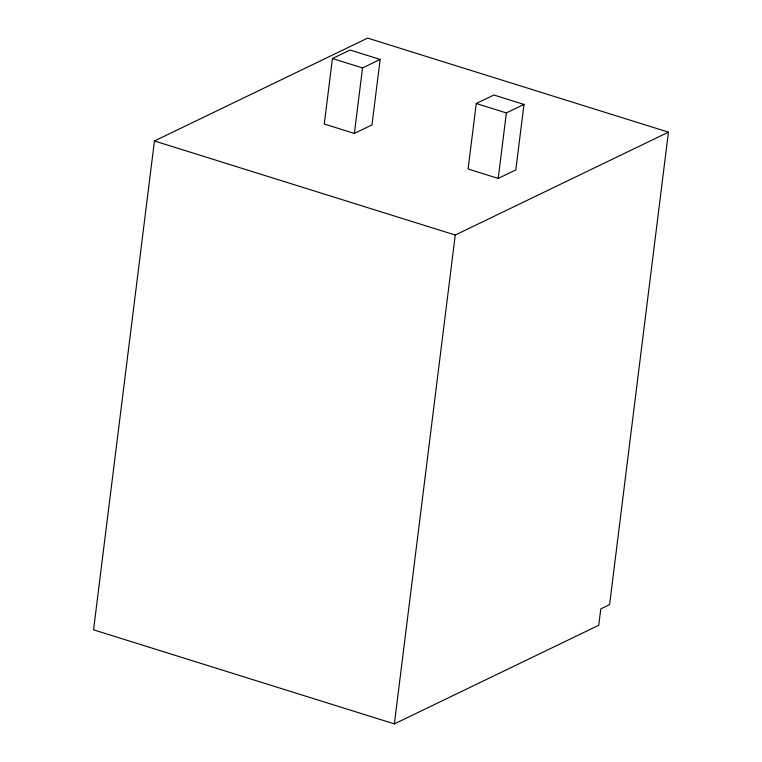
<?xml version="1.0" encoding="UTF-8"?>
<svg xmlns="http://www.w3.org/2000/svg" width="762" height="762" viewBox="0 0 762 762"><rect width="100%" height="100%" fill="white"/><g stroke="black" fill="none" stroke-linecap="round" stroke-linejoin="round"><path stroke-width="1.14" d="M154.448 140.98L93.555 629.831L394.373 723.9L598.741 625.278L600.789 608.905L609.59 604.647L668.445 132.169L367.627 38.1L154.448 140.98L455.266 235.039L668.445 132.169M332.423 58.531L324.26 124.025L354.368 133.436L371.98 124.93L380.143 59.436L350.044 50.025L332.423 58.531L362.522 67.942L380.143 59.436M354.368 133.436L362.522 67.942M394.373 723.9L455.266 235.039M476.26 103.508L468.097 169.002L498.205 178.413L515.817 169.907L523.98 104.413L493.871 95.002L476.26 103.508L506.359 112.919L523.98 104.413M498.205 178.413L506.359 112.919"/></g></svg>
